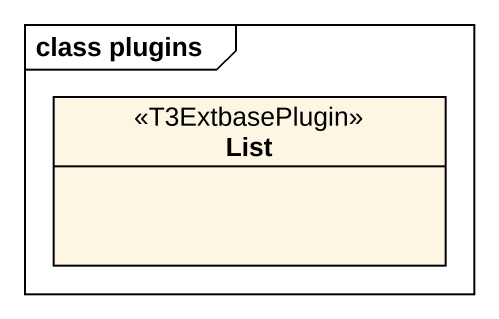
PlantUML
@startuml
mainframe class plugins
hide circle
hide empty members
interface List <<T3ExtbasePlugin>>
@enduml
